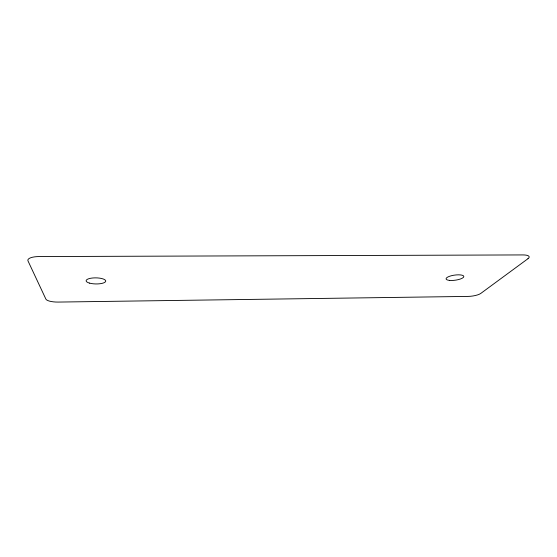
<?xml version="1.0" encoding="UTF-8"?>
<svg xmlns="http://www.w3.org/2000/svg" width="557" height="557" viewBox="0 0 557 557"><rect width="100%" height="100%" fill="white"/><g stroke="black" fill="none" stroke-linecap="round" stroke-linejoin="round"><path stroke-width="0.84" d="M527.939 258.727L480.761 293.435A9.81 2.59 -7.8 0 1 468.061 296.408L58.144 302.075A11.001 3.119 1.3 0 1 45.897 299.137L27.996 260.913A12.881 4.191 2.6 0 1 38.976 256.568L522.932 254.925A11.439 3.335 -9.5 0 1 527.939 258.727M89.44 283.095A9.81 3.043 0.9 0 0 105.552 281.64A9.81 3.043 0.9 0 0 92.81 277.978A9.81 3.043 0.9 0 0 89.44 283.095M449.534 280.394A8.954 2.569 -7.9 0 0 463.744 276.885A8.954 2.569 -7.9 0 0 451.567 275.687A8.954 2.569 -7.9 0 0 449.534 280.394"/></g></svg>
